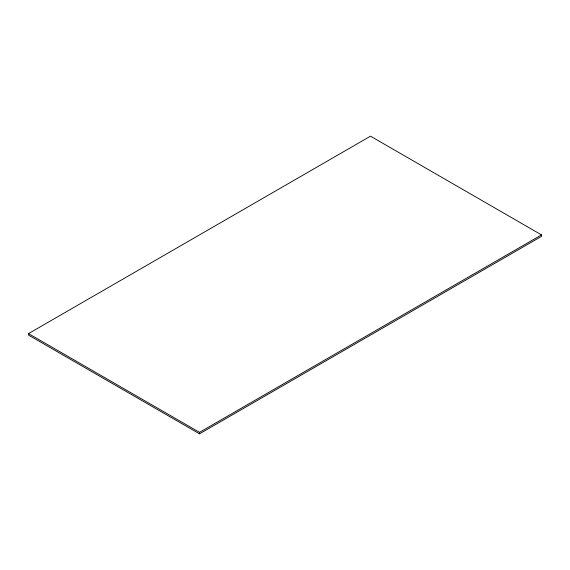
<?xml version="1.0" encoding="UTF-8"?>
<svg xmlns="http://www.w3.org/2000/svg" width="570" height="570" viewBox="0 0 570 570"><rect width="100%" height="100%" fill="white"/><g stroke="black" fill="none" stroke-linecap="round" stroke-linejoin="round"><path stroke-width="0.85" d="M28.5 333.621L370.5 136.173L541.5 234.897L541.5 236.379L199.5 433.827L28.5 335.103L28.5 333.621L199.5 432.345L541.5 234.897M199.5 432.345L199.5 433.827"/></g></svg>
